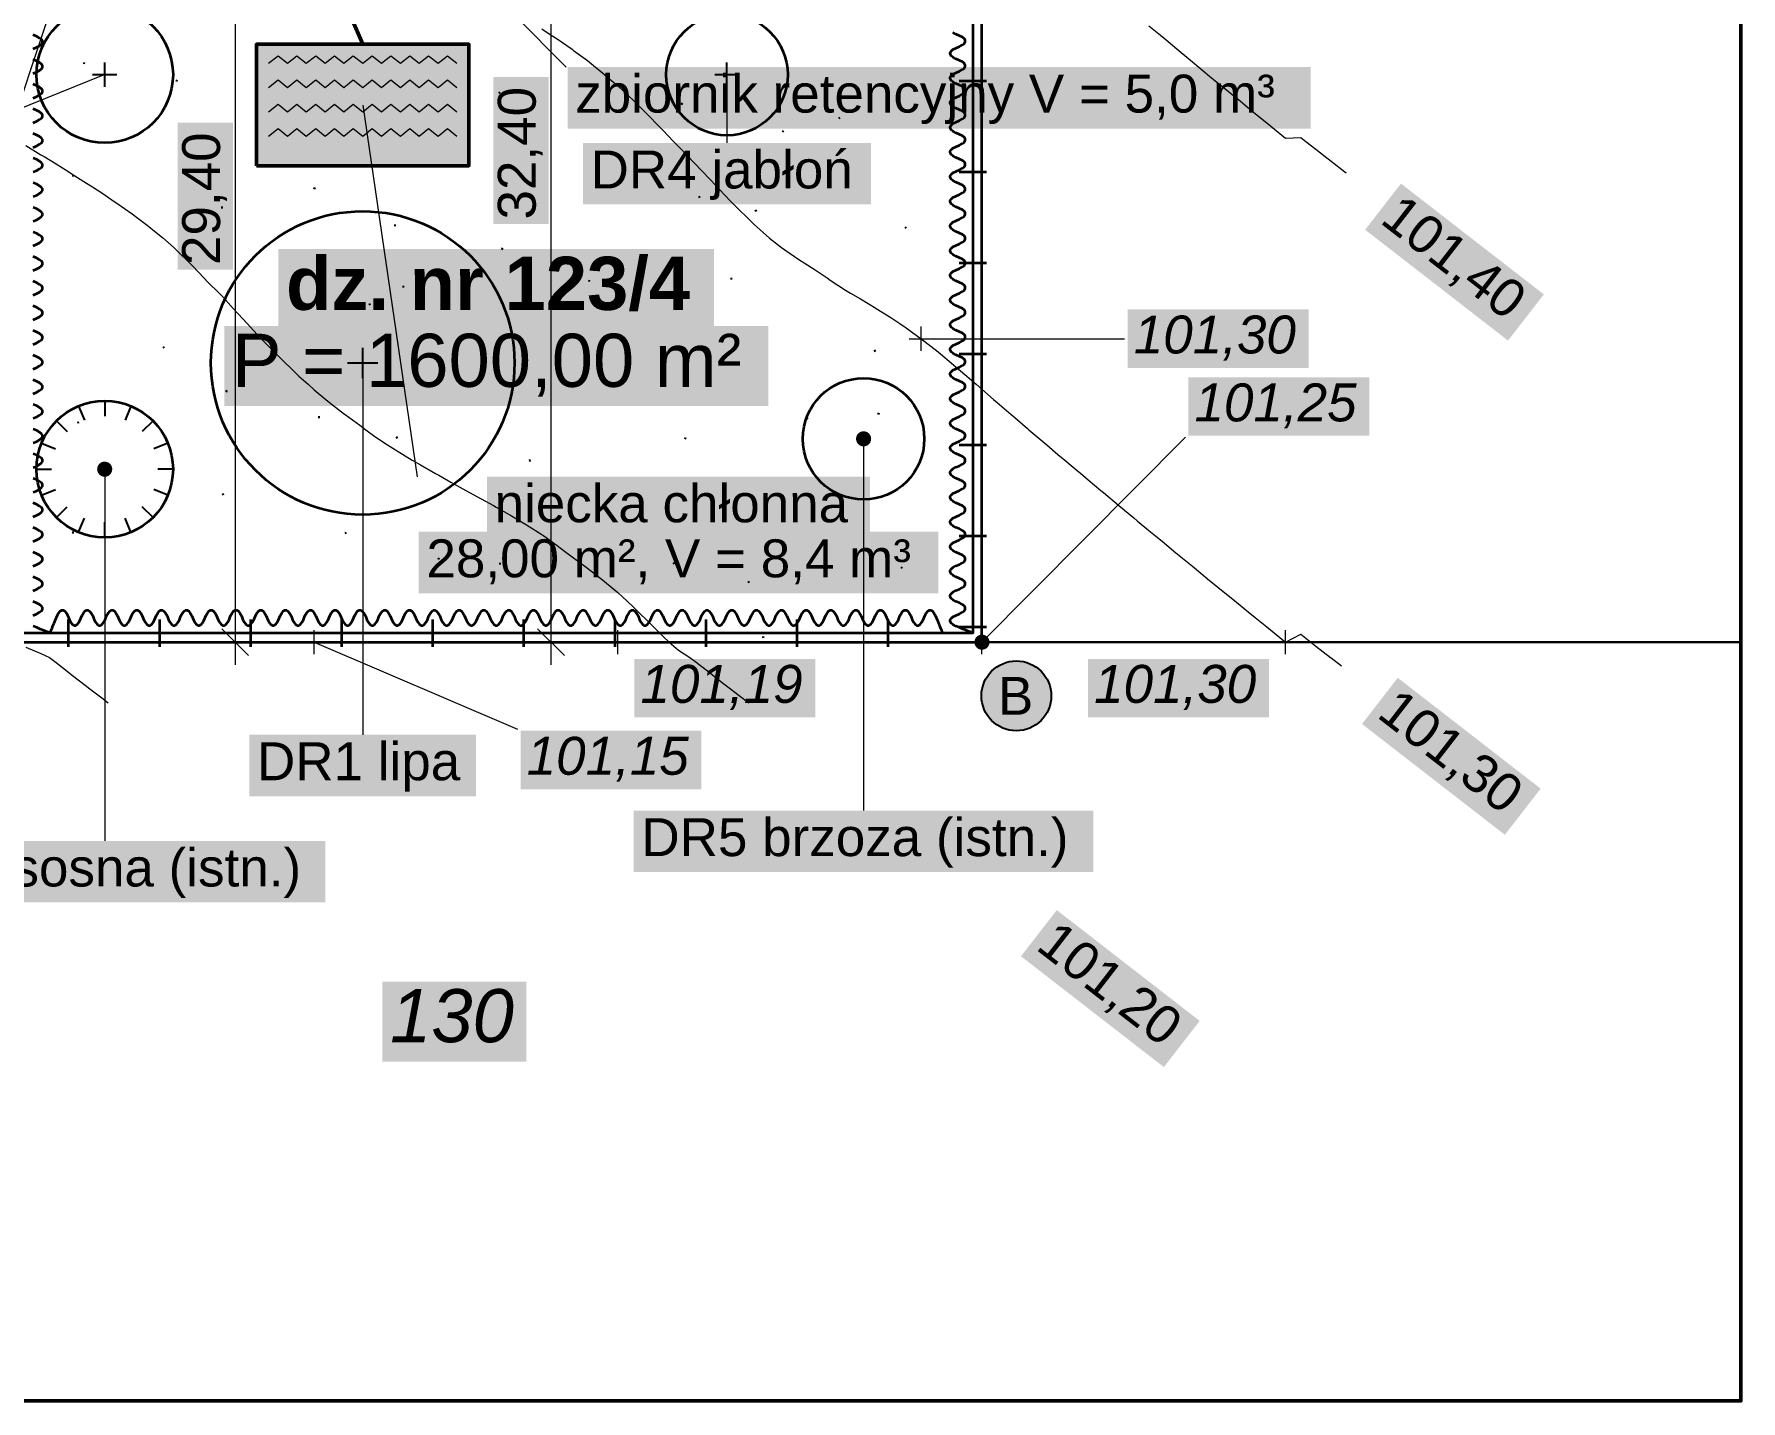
# Model space of a CAD drawing. Header units: metres. Extents: x -32 to 145, y -25 to 102.
# Drawn here: x 0.8 to 57, y -25 to 20 of the extents above; entities that cross this region are included whole.
import ezdxf

# ---------------------------------------------------------------- set-up
doc = ezdxf.new("R2010")
doc.units = ezdxf.units.M
for name, color, linetype, lineweight in [('A-MASKA', 7, 'Continuous', 18), ('Z-DZIALKA', 1, 'Continuous', 35), ('Z-MAPA-RAMKA', 7, 'Continuous', 35), ('Z-OGRODZENIE', 7, 'Continuous', 35), ('Z-OPISY', 2, 'Continuous', 25), ('Z-SIECI-PROJ', 5, 'Continuous', 50), ('Z-TLO', 7, 'Continuous', 18), ('Z-WYMIARY', 1, 'Continuous', 18)]:
    doc.layers.add(name, color=color, linetype=linetype, lineweight=lineweight)
for name, color, linetype, lineweight, true_color in [('Z-MAPA', 8, 'Continuous', 18, 0x5a5a5a), ('Z-MAPA-OPISY', 8, 'Continuous', 25, 0x5a5a5a), ('Z-ODWODNIENIE', 150, 'Continuous', 25, 0x00808a), ('Z-RZEDNE', 32, 'Continuous', 18, 0x6b4423), ('Z-ZIELEN', 3, 'Continuous', 25, 0x1e7a1e)]:
    doc.layers.add(name, color=color, linetype=linetype, lineweight=lineweight, true_color=true_color)
doc.styles.add('PL_ARIAL', font='arial.ttf')
doc.styles.add('PL_ARIAL_B', font='arialbd.ttf')
doc.styles.add('PL_ARIAL_I', font='ariali.ttf')

msp = doc.modelspace()

# ---------------------------------------------------------------- hatches: boundary and pattern name
at = {"layer": 'A-MASKA', "true_color": 0xffffff}
for points in [[(17.725, 13.777), (17.725, 18.623), (15.9, 18.623), (15.9, 13.777)], [(18.35, 16.925), (42.832, 16.925), (42.832, 18.95), (18.35, 18.95)], [(7.325, 12.277), (7.325, 17.123), (5.5, 17.123), (5.5, 12.277)], [(18.856, 14.425), (28.344, 14.425), (28.344, 16.45), (18.856, 16.45)], [(44.623, 13.589), (49.33, 9.938), (50.51, 11.46), (45.803, 15.11)], [(8.823, 10.315), (23.177, 10.315), (23.177, 12.95), (8.823, 12.95)], [(36.8, 9.037), (42.757, 9.037), (42.757, 10.962), (36.8, 10.962)], [(7.042, 7.778), (24.958, 7.778), (24.958, 10.413), (7.042, 10.413)], [(38.8, 6.8), (44.757, 6.8), (44.757, 8.725), (38.8, 8.725)], [(15.692, 3.425), (28.313, 3.425), (28.313, 5.45), (15.692, 5.45)], [(13.447, 1.612), (30.558, 1.612), (30.558, 3.637), (13.447, 3.637)], [(20.55, -2.475), (26.507, -2.475), (26.507, -0.55), (20.55, -0.55)], [(35.493, -2.475), (41.45, -2.475), (41.45, -0.55), (35.493, -0.55)], [(44.518, -2.696), (49.225, -6.347), (50.404, -4.826), (45.697, -1.175)], [(7.866, -5.075), (15.334, -5.075), (15.334, -3.05), (7.866, -3.05)], [(16.8, -4.844), (22.757, -4.844), (22.757, -2.919), (16.8, -2.919)], [(20.53, -7.575), (35.67, -7.575), (35.67, -5.55), (20.53, -5.55)], [(-4.167, -8.575), (10.367, -8.575), (10.367, -6.55), (-4.167, -6.55)], [(33.285, -10.35), (37.992, -14.001), (39.172, -12.48), (34.465, -8.829)], [(12.25, -13.818), (16.994, -13.818), (16.994, -11.183), (12.25, -11.183)]]:
    msp.add_hatch(color=7, dxfattribs=at).paths.add_polyline_path(points)
at = {"layer": 'Z-DZIALKA', "true_color": 0x000000}
msp.add_hatch(color=7, dxfattribs=at).paths.add_polyline_path([(32.25, 0), (32.241, 0.065), (32.217, 0.125), (32.177, 0.177), (32.125, 0.217), (32.065, 0.241), (32, 0.25), (31.935, 0.241), (31.875, 0.217), (31.823, 0.177), (31.783, 0.125), (31.759, 0.065), (31.75, 0), (31.759, -0.065), (31.783, -0.125), (31.823, -0.177), (31.875, -0.217), (31.935, -0.241), (32, -0.25), (32.065, -0.241), (32.125, -0.217), (32.177, -0.177), (32.217, -0.125), (32.241, -0.065)])
at = {"layer": 'Z-DZIALKA', "true_color": 0xffffff}
msp.add_hatch(color=7, dxfattribs=at).paths.add_polyline_path([(34.282, -1.769), (34.243, -1.471), (34.128, -1.194), (33.945, -0.956), (33.707, -0.773), (33.43, -0.658), (33.132, -0.619), (32.834, -0.658), (32.557, -0.773), (32.319, -0.956), (32.136, -1.194), (32.021, -1.471), (31.982, -1.769), (32.021, -2.066), (32.136, -2.344), (32.319, -2.582), (32.557, -2.765), (32.834, -2.88), (33.132, -2.919), (33.43, -2.88), (33.707, -2.765), (33.945, -2.582), (34.128, -2.344), (34.243, -2.066)])
at = {"layer": 'Z-TLO', "true_color": 0xffffff}
msp.add_hatch(color=7, dxfattribs=at).paths.add_polyline_path([(8.1, 15.7), (15.1, 15.7), (15.1, 19.7), (8.1, 19.7)])
at = {"layer": 'Z-ZIELEN', "true_color": 0x000000}
for points in [[(28.35, 6.7), (28.341, 6.765), (28.317, 6.825), (28.277, 6.877), (28.225, 6.917), (28.165, 6.941), (28.1, 6.95), (28.035, 6.941), (27.975, 6.917), (27.923, 6.877), (27.883, 6.825), (27.859, 6.765), (27.85, 6.7), (27.859, 6.635), (27.883, 6.575), (27.923, 6.523), (27.975, 6.483), (28.035, 6.459), (28.1, 6.45), (28.165, 6.459), (28.225, 6.483), (28.277, 6.523), (28.317, 6.575), (28.341, 6.635)], [(3.35, 5.7), (3.341, 5.765), (3.317, 5.825), (3.277, 5.877), (3.225, 5.917), (3.165, 5.941), (3.1, 5.95), (3.035, 5.941), (2.975, 5.917), (2.923, 5.877), (2.883, 5.825), (2.859, 5.765), (2.85, 5.7), (2.859, 5.635), (2.883, 5.575), (2.923, 5.523), (2.975, 5.483), (3.035, 5.459), (3.1, 5.45), (3.165, 5.459), (3.225, 5.483), (3.277, 5.523), (3.317, 5.575), (3.341, 5.635)]]:
    msp.add_hatch(color=7, dxfattribs=at).paths.add_polyline_path(points)

# ---------------------------------------------------------------- linework, layer by layer
at = {"layer": 'Z-DZIALKA', "linetype": 'Continuous', "lineweight": 35, "ltscale": 0.5, "true_color": 0x000000, "flags": 128}
msp.add_lwpolyline([(0, 0), (32, 0), (32, 50), (0, 50)], close=True, dxfattribs=at)
at = {"layer": 'Z-DZIALKA', "lineweight": 25, "ltscale": 0.5}
msp.add_circle((33.132, -1.769), 1.15, dxfattribs=at)
at = {"layer": 'Z-MAPA', "linetype": 'Continuous', "lineweight": 25, "ltscale": 0.5, "flags": 128}
for points in [[(57, 50), (32, 50), (32, 0)], [(57, 0), (-32, 0)], [(32, 0), (57, 0)]]:
    msp.add_lwpolyline(points, dxfattribs=at)
at = {"layer": 'Z-MAPA-RAMKA', "linetype": 'Continuous', "lineweight": 50, "ltscale": 0.5, "flags": 128}
msp.add_lwpolyline([(-32, -25), (57, -25), (57, 86), (-32, 86)], close=True, dxfattribs=at)
at = {"layer": 'Z-ODWODNIENIE', "linetype": 'Continuous', "lineweight": 50, "ltscale": 0.5, "flags": 128}
msp.add_lwpolyline([(8.1, 15.7), (15.1, 15.7), (15.1, 19.7), (8.1, 19.7)], close=True, dxfattribs=at)
at = {"layer": 'Z-ODWODNIENIE', "lineweight": 18, "ltscale": 0.5}
for points in [[(8.5, 19.075), (8.81, 19.325), (9.12, 19.075), (9.43, 19.325), (9.74, 19.075), (10.05, 19.325), (10.36, 19.075), (10.67, 19.325), (10.98, 19.075), (11.29, 19.325), (11.6, 19.075), (11.91, 19.325), (12.22, 19.075), (12.53, 19.325), (12.84, 19.075), (13.15, 19.325), (13.46, 19.075), (13.77, 19.325), (14.08, 19.075), (14.39, 19.325), (14.7, 19.075)], [(8.5, 18.275), (8.81, 18.525), (9.12, 18.275), (9.43, 18.525), (9.74, 18.275), (10.05, 18.525), (10.36, 18.275), (10.67, 18.525), (10.98, 18.275), (11.29, 18.525), (11.6, 18.275), (11.91, 18.525), (12.22, 18.275), (12.53, 18.525), (12.84, 18.275), (13.15, 18.525), (13.46, 18.275), (13.77, 18.525), (14.08, 18.275), (14.39, 18.525), (14.7, 18.275)], [(8.5, 17.475), (8.81, 17.725), (9.12, 17.475), (9.43, 17.725), (9.74, 17.475), (10.05, 17.725), (10.36, 17.475), (10.67, 17.725), (10.98, 17.475), (11.29, 17.725), (11.6, 17.475), (11.91, 17.725), (12.22, 17.475), (12.53, 17.725), (12.84, 17.475), (13.15, 17.725), (13.46, 17.475), (13.77, 17.725), (14.08, 17.475), (14.39, 17.725), (14.7, 17.475)], [(8.5, 16.675), (8.81, 16.925), (9.12, 16.675), (9.43, 16.925), (9.74, 16.675), (10.05, 16.925), (10.36, 16.675), (10.67, 16.925), (10.98, 16.675), (11.29, 16.925), (11.6, 16.675), (11.91, 16.925), (12.22, 16.675), (12.53, 16.925), (12.84, 16.675), (13.15, 16.925), (13.46, 16.675), (13.77, 16.925), (14.08, 16.675), (14.39, 16.925), (14.7, 16.675)]]:
    msp.add_lwpolyline(points, dxfattribs=at)
at = {"layer": 'Z-OGRODZENIE', "lineweight": 35, "ltscale": 0.5}
for points in [[(31.7, 50), (31.7, 0.3), (0.3, 0.3), (0.3, 50)], [(31.25, 18.5), (32.15, 18.5)], [(31.25, 15.5), (32.15, 15.5)], [(31.25, 12.5), (32.15, 12.5)], [(31.25, 9.5), (32.15, 9.5)], [(31.25, 6.5), (32.15, 6.5)], [(31.25, 3.5), (32.15, 3.5)], [(1.9, 0.75), (1.9, -0.15)], [(4.9, 0.75), (4.9, -0.15)], [(7.9, 0.75), (7.9, -0.15)], [(10.9, 0.75), (10.9, -0.15)], [(13.9, 0.75), (13.9, -0.15)], [(16.9, 0.75), (16.9, -0.15)], [(19.9, 0.75), (19.9, -0.15)], [(22.9, 0.75), (22.9, -0.15)], [(25.9, 0.75), (25.9, -0.15)], [(28.9, 0.75), (28.9, -0.15)], [(31.25, 0.5), (32.15, 0.5)]]:
    msp.add_lwpolyline(points, dxfattribs=at)
at = {"layer": 'Z-OPISY', "lineweight": 18, "ltscale": 0.5}
for points in [[(11.6, 25.7), (18.3, 18.95)], [(2.6, 24.7), (-1.482, 12.45)], [(3.1, 18.7), (-1.85, 16.706)], [(23.6, 18.7), (23.6, 16.45)], [(11.6, 17.7), (13.397, 5.45)], [(11.6, 9.2), (11.6, -3.05)], [(28.1, 6.7), (28.1, -5.55)], [(3.1, 5.7), (3.1, -6.55)]]:
    msp.add_lwpolyline(points, dxfattribs=at)
at = {"layer": 'Z-RZEDNE', "linetype": 'Continuous', "lineweight": 18, "ltscale": 0.5, "true_color": 0xa07850, "flags": 128}
for points in [[(37.5, 20.314), (37.88, 20), (38, 19.902), (38.485, 19.5), (38.5, 19.487), (39, 19.069), (39.083, 19), (39.5, 18.654), (39.687, 18.5), (40, 18.242), (40.294, 18), (40.5, 17.832), (40.906, 17.5), (41, 17.423), (41.5, 17.016), (41.519, 17), (42, 16.61), (42.5, 16.628), (42.665, 16.5), (43, 16.24), (43.309, 16), (43.5, 15.852), (43.954, 15.5), (44, 15.464)], [(17.5, 20.206), (17.813, 20), (18, 19.879), (18.5, 19.535), (18.547, 19.5), (19, 19.164), (19.202, 19), (19.5, 18.76), (19.804, 18.5), (20, 18.333), (20.356, 18), (20.5, 17.866), (20.868, 17.5), (21, 17.369), (21.359, 17), (21.5, 16.855), (21.842, 16.5), (22, 16.336), (22.324, 16), (22.5, 15.816), (22.804, 15.5), (23, 15.292), (23.28, 15), (23.5, 14.764), (23.753, 14.5), (24, 14.248), (24.258, 14), (24.5, 13.764), (24.789, 13.5), (25, 13.311), (25.401, 13), (25.5, 12.924), (26, 12.586), (26.139, 12.5), (26.5, 12.271), (26.899, 12), (27, 11.929), (27.5, 11.602), (27.671, 11.5), (28, 11.309), (28.5, 11.011), (28.518, 11), (29, 10.697), (29.295, 10.5), (29.5, 10.361), (30, 10), (30.5, 9.609), (30.632, 9.5), (31, 9.195), (31.228, 9), (31.5, 8.769), (31.81, 8.5), (32, 8.334), (32.384, 8), (32.5, 7.899), (32.963, 7.5), (33, 7.468), (33.5, 7.039), (33.546, 7), (34, 6.613), (34.133, 6.5), (34.5, 6.189), (34.724, 6), (35, 5.767), (35.317, 5.5), (35.5, 5.346), (35.914, 5), (36, 4.928), (36.5, 4.511), (36.513, 4.5), (37, 4.095), (37.114, 4), (37.5, 3.68), (37.719, 3.5), (38, 3.268), (38.325, 3), (38.5, 2.856), (38.934, 2.5), (39, 2.445), (39.5, 2.036), (39.544, 2), (40, 1.627), (40.156, 1.5), (40.5, 1.219), (40.769, 1), (41, 0.812), (41.384, 0.5), (41.5, 0.406), (42, 0), (42.5, 0.261), (42.837, 0), (43, -0.127), (43.481, -0.5), (43.5, -0.515), (43.841, -0.779)], [(0.5, 16.366), (1, 16.063), (1.103, 16), (1.5, 15.757), (1.913, 15.5), (2, 15.446), (2.5, 15.128), (2.694, 15), (3, 14.802), (3.448, 14.5), (3.5, 14.465), (4, 14.111), (4.148, 14), (4.5, 13.738), (4.798, 13.5), (5, 13.337), (5.375, 13), (5.5, 12.886), (5.889, 12.5), (6, 12.388), (6.368, 12), (6.5, 11.866), (6.871, 11.5), (7, 11.365), (7.332, 11), (7.5, 10.814), (7.788, 10.5), (8, 10.272), (8.258, 10), (8.5, 9.75), (8.748, 9.5), (9, 9.249), (9.26, 9), (9.5, 8.769), (9.797, 8.5), (10, 8.316), (10.379, 8), (10.5, 7.899), (11, 7.512), (11.017, 7.5), (11.5, 7.146), (11.701, 7), (12, 6.779), (12.412, 6.5), (12.5, 6.443), (13, 6.137), (13.234, 6), (13.5, 5.843), (14, 5.557), (14.103, 5.5), (14.5, 5.277), (15, 5), (15.5, 4.724), (15.906, 4.5), (16, 4.448), (16.5, 4.163), (16.774, 4), (17, 3.865), (17.5, 3.545), (17.564, 3.5), (18, 3.189), (18.246, 3), (18.5, 2.811), (18.92, 2.5), (19, 2.442), (19.5, 2.053), (19.563, 2), (20, 1.632), (20.142, 1.5), (20.5, 1.171), (20.673, 1), (21, 0.681), (21.18, 0.5), (21.5, 0.189), (21.692, 0), (22, -0.259), (22.38, -0.5), (22.5, -0.593), (23, -0.981), (23.024, -1), (23.5, -1.369), (23.669, -1.5), (24, -1.757), (24.314, -2)], [(0.5, -0.169), (1, -0.369), (1.278, -0.5), (1.5, -0.672), (1.923, -1), (2, -1.06), (2.5, -1.448), (2.567, -1.5), (3, -1.836), (3.212, -2)]]:
    msp.add_lwpolyline(points, dxfattribs=at)
at = {"layer": 'Z-RZEDNE', "lineweight": 18, "ltscale": 0.5, "true_color": 0x6b4423}
for points in [[(30, 9.6), (30, 10.4)], [(29.6, 10), (30.4, 10)], [(30, 10), (36.7, 10)], [(32, 0), (38.7, 6.75)], [(9.6, 0), (10.4, 0)], [(10, -0.4), (10, 0.4)], [(10, 0), (16.7, -2.869)], [(19.6, 0), (20.4, 0)], [(20, -0.4), (20, 0.4)], [(31.6, 0), (32.4, 0)], [(32, -0.4), (32, 0.4)], [(41.6, 0), (42.4, 0)], [(42, -0.4), (42, 0.4)]]:
    msp.add_lwpolyline(points, dxfattribs=at)
at = {"layer": 'Z-SIECI-PROJ', "linetype": 'Continuous', "lineweight": 50, "ltscale": 0.5, "true_color": 0x00808a, "flags": 128}
msp.add_lwpolyline([(11.6, 25.7), (10.6, 22), (11.6, 19.7)], dxfattribs=at)
at = {"layer": 'Z-WYMIARY', "lineweight": 18, "ltscale": 0.5}
for points in [[(17.8, 33.15), (17.8, -0.75)], [(7.4, 30.15), (7.4, -0.75)], [(6.65, 0), (8.15, 0)], [(6.958, 0.442), (7.842, -0.442)], [(17.05, 0), (18.55, 0)], [(17.358, 0.442), (18.242, -0.442)]]:
    msp.add_lwpolyline(points, dxfattribs=at)
at = {"layer": 'Z-ZIELEN', "lineweight": 35, "ltscale": 0.5}
for points in [[(0.738, 19.552), (0.863, 19.602), (0.956, 19.653), (1.019, 19.704), (1.05, 19.755), (1.05, 19.805), (1.019, 19.856), (0.956, 19.907), (0.863, 19.958), (0.738, 20.008)], [(31.7, 0.3), (31.684, 0.306), (31.653, 0.319), (31.606, 0.338), (31.544, 0.363), (31.466, 0.395), (31.372, 0.433), (31.262, 0.478), (31.137, 0.529), (31.044, 0.579), (30.981, 0.63), (30.95, 0.681), (30.95, 0.732), (30.981, 0.783), (31.044, 0.833), (31.137, 0.884), (31.262, 0.935), (31.356, 0.986), (31.419, 1.037), (31.45, 1.087), (31.45, 1.138), (31.419, 1.189), (31.356, 1.24), (31.262, 1.291), (31.137, 1.341), (31.044, 1.392), (30.981, 1.443), (30.95, 1.494), (30.95, 1.544), (30.981, 1.595), (31.044, 1.646), (31.137, 1.697), (31.262, 1.748), (31.356, 1.798), (31.419, 1.849), (31.45, 1.9), (31.45, 1.951), (31.419, 2.002), (31.356, 2.052), (31.262, 2.103), (31.137, 2.154), (31.044, 2.205), (30.981, 2.256), (30.95, 2.306), (30.95, 2.357), (30.981, 2.408), (31.044, 2.459), (31.137, 2.51), (31.262, 2.56), (31.356, 2.611), (31.419, 2.662), (31.45, 2.713), (31.45, 2.764), (31.419, 2.814), (31.356, 2.865), (31.262, 2.916), (31.137, 2.967), (31.044, 3.018), (30.981, 3.068), (30.95, 3.119), (30.95, 3.17), (30.981, 3.221), (31.044, 3.272), (31.137, 3.322), (31.262, 3.373), (31.356, 3.424), (31.419, 3.475), (31.45, 3.526), (31.45, 3.576), (31.419, 3.627), (31.356, 3.678), (31.262, 3.729), (31.137, 3.779), (31.044, 3.83), (30.981, 3.881), (30.95, 3.932), (30.95, 3.983), (30.981, 4.033), (31.044, 4.084), (31.137, 4.135), (31.262, 4.186), (31.356, 4.237), (31.419, 4.287), (31.45, 4.338), (31.45, 4.389), (31.419, 4.44), (31.356, 4.491), (31.262, 4.541), (31.137, 4.592), (31.044, 4.643), (30.981, 4.694), (30.95, 4.745), (30.95, 4.795), (30.981, 4.846), (31.044, 4.897), (31.137, 4.948), (31.262, 4.999), (31.356, 5.049), (31.419, 5.1), (31.45, 5.151), (31.45, 5.202), (31.419, 5.253), (31.356, 5.303), (31.262, 5.354), (31.137, 5.405), (31.044, 5.456), (30.981, 5.507), (30.95, 5.557), (30.95, 5.608), (30.981, 5.659), (31.044, 5.71), (31.137, 5.761), (31.262, 5.811), (31.356, 5.862), (31.419, 5.913), (31.45, 5.964), (31.45, 6.014), (31.419, 6.065), (31.356, 6.116), (31.262, 6.167), (31.137, 6.218), (31.044, 6.268), (30.981, 6.319), (30.95, 6.37), (30.95, 6.421), (30.981, 6.472), (31.044, 6.522), (31.137, 6.573), (31.262, 6.624), (31.356, 6.675), (31.419, 6.726), (31.45, 6.776), (31.45, 6.827), (31.419, 6.878), (31.356, 6.929), (31.262, 6.98), (31.137, 7.03), (31.044, 7.081), (30.981, 7.132), (30.95, 7.183), (30.95, 7.234), (30.981, 7.284), (31.044, 7.335), (31.137, 7.386), (31.262, 7.437), (31.356, 7.488), (31.419, 7.538), (31.45, 7.589), (31.45, 7.64), (31.419, 7.691), (31.356, 7.742), (31.262, 7.792), (31.137, 7.843), (31.044, 7.894), (30.981, 7.945), (30.95, 7.996), (30.95, 8.046), (30.981, 8.097), (31.044, 8.148), (31.137, 8.199), (31.262, 8.249), (31.356, 8.3), (31.419, 8.351), (31.45, 8.402), (31.45, 8.453), (31.419, 8.503), (31.356, 8.554), (31.262, 8.605), (31.137, 8.656), (31.044, 8.707), (30.981, 8.757), (30.95, 8.808), (30.95, 8.859), (30.981, 8.91), (31.044, 8.961), (31.137, 9.011), (31.262, 9.062), (31.356, 9.113), (31.419, 9.164), (31.45, 9.215), (31.45, 9.265), (31.419, 9.316), (31.356, 9.367), (31.262, 9.418), (31.137, 9.469), (31.044, 9.519), (30.981, 9.57), (30.95, 9.621), (30.95, 9.672), (30.981, 9.723), (31.044, 9.773), (31.137, 9.824), (31.262, 9.875), (31.356, 9.926), (31.419, 9.977), (31.45, 10.027), (31.45, 10.078), (31.419, 10.129), (31.356, 10.18), (31.262, 10.231), (31.137, 10.281), (31.044, 10.332), (30.981, 10.383), (30.95, 10.434), (30.95, 10.484), (30.981, 10.535), (31.044, 10.586), (31.137, 10.637), (31.262, 10.688), (31.356, 10.738), (31.419, 10.789), (31.45, 10.84), (31.45, 10.891), (31.419, 10.942), (31.356, 10.992), (31.262, 11.043), (31.137, 11.094), (31.044, 11.145), (30.981, 11.196), (30.95, 11.246), (30.95, 11.297), (30.981, 11.348), (31.044, 11.399), (31.137, 11.45), (31.262, 11.5), (31.356, 11.551), (31.419, 11.602), (31.45, 11.653), (31.45, 11.704), (31.419, 11.754), (31.356, 11.805), (31.262, 11.856), (31.137, 11.907), (31.044, 11.958), (30.981, 12.008), (30.95, 12.059), (30.95, 12.11), (30.981, 12.161), (31.044, 12.212), (31.137, 12.262), (31.262, 12.313), (31.356, 12.364), (31.419, 12.415), (31.45, 12.466), (31.45, 12.516), (31.419, 12.567), (31.356, 12.618), (31.262, 12.669), (31.137, 12.719), (31.044, 12.77), (30.981, 12.821), (30.95, 12.872), (30.95, 12.923), (30.981, 12.973), (31.044, 13.024), (31.137, 13.075), (31.262, 13.126), (31.356, 13.177), (31.419, 13.227), (31.45, 13.278), (31.45, 13.329), (31.419, 13.38), (31.356, 13.431), (31.262, 13.481), (31.137, 13.532), (31.044, 13.583), (30.981, 13.634), (30.95, 13.685), (30.95, 13.735), (30.981, 13.786), (31.044, 13.837), (31.137, 13.888), (31.262, 13.939), (31.356, 13.989), (31.419, 14.04), (31.45, 14.091), (31.45, 14.142), (31.419, 14.193), (31.356, 14.243), (31.262, 14.294), (31.137, 14.345), (31.044, 14.396), (30.981, 14.447), (30.95, 14.497), (30.95, 14.548), (30.981, 14.599), (31.044, 14.65), (31.137, 14.701), (31.262, 14.751), (31.356, 14.802), (31.419, 14.853), (31.45, 14.904), (31.45, 14.954), (31.419, 15.005), (31.356, 15.056), (31.262, 15.107), (31.137, 15.158), (31.044, 15.208), (30.981, 15.259), (30.95, 15.31), (30.95, 15.361), (30.981, 15.412), (31.044, 15.462), (31.137, 15.513), (31.262, 15.564), (31.356, 15.615), (31.419, 15.666), (31.45, 15.716), (31.45, 15.767), (31.419, 15.818), (31.356, 15.869), (31.262, 15.92), (31.137, 15.97), (31.044, 16.021), (30.981, 16.072), (30.95, 16.123), (30.95, 16.174), (30.981, 16.224), (31.044, 16.275), (31.137, 16.326), (31.262, 16.377), (31.356, 16.428), (31.419, 16.478), (31.45, 16.529), (31.45, 16.58), (31.419, 16.631), (31.356, 16.682), (31.262, 16.732), (31.137, 16.783), (31.044, 16.834), (30.981, 16.885), (30.95, 16.936), (30.95, 16.986), (30.981, 17.037), (31.044, 17.088), (31.137, 17.139), (31.262, 17.189), (31.356, 17.24), (31.419, 17.291), (31.45, 17.342), (31.45, 17.393), (31.419, 17.443), (31.356, 17.494), (31.262, 17.545), (31.137, 17.596), (31.044, 17.647), (30.981, 17.697), (30.95, 17.748), (30.95, 17.799), (30.981, 17.85), (31.044, 17.901), (31.137, 17.951), (31.262, 18.002), (31.356, 18.053), (31.419, 18.104), (31.45, 18.155), (31.45, 18.205), (31.419, 18.256), (31.356, 18.307), (31.262, 18.358), (31.137, 18.409), (31.044, 18.459), (30.981, 18.51), (30.95, 18.561), (30.95, 18.612), (30.981, 18.663), (31.044, 18.713), (31.137, 18.764), (31.262, 18.815), (31.356, 18.866), (31.419, 18.917), (31.45, 18.967), (31.45, 19.018), (31.419, 19.069), (31.356, 19.12), (31.262, 19.171), (31.137, 19.221), (31.044, 19.272), (30.981, 19.323), (30.95, 19.374), (30.95, 19.424), (30.981, 19.475), (31.044, 19.526), (31.137, 19.577), (31.262, 19.628), (31.356, 19.678), (31.419, 19.729), (31.45, 19.78), (31.45, 19.831), (31.419, 19.882), (31.356, 19.932), (31.262, 19.983), (31.137, 20.034), (31.044, 20.085)], [(0.738, 18.74), (0.863, 18.791), (0.956, 18.842), (1.019, 18.892), (1.05, 18.943), (1.05, 18.994), (1.019, 19.044), (0.956, 19.095), (0.863, 19.146), (0.738, 19.197)], [(0.738, 17.928), (0.863, 17.979), (0.956, 18.03), (1.019, 18.081), (1.05, 18.131), (1.05, 18.182), (1.019, 18.233), (0.956, 18.283), (0.863, 18.334), (0.738, 18.385)], [(0.738, 17.117), (0.863, 17.167), (0.956, 17.218), (1.019, 17.269), (1.05, 17.32), (1.05, 17.37), (1.019, 17.421), (0.956, 17.472), (0.863, 17.523), (0.738, 17.573)], [(0.738, 16.305), (0.863, 16.356), (0.956, 16.407), (1.019, 16.457), (1.05, 16.508), (1.05, 16.559), (1.019, 16.609), (0.956, 16.66), (0.863, 16.711), (0.738, 16.762)], [(0.738, 15.493), (0.863, 15.544), (0.956, 15.595), (1.019, 15.646), (1.05, 15.696), (1.05, 15.747), (1.019, 15.798), (0.956, 15.848), (0.863, 15.899), (0.738, 15.95)], [(0.738, 14.682), (0.863, 14.732), (0.956, 14.783), (1.019, 14.834), (1.05, 14.885), (1.05, 14.935), (1.019, 14.986), (0.956, 15.037), (0.863, 15.088), (0.738, 15.138)], [(0.738, 13.87), (0.863, 13.921), (0.956, 13.972), (1.019, 14.022), (1.05, 14.073), (1.05, 14.124), (1.019, 14.174), (0.956, 14.225), (0.863, 14.276), (0.738, 14.327)], [(0.738, 13.058), (0.863, 13.109), (0.956, 13.16), (1.019, 13.211), (1.05, 13.261), (1.05, 13.312), (1.019, 13.363), (0.956, 13.413), (0.863, 13.464), (0.738, 13.515)], [(0.738, 12.247), (0.863, 12.297), (0.956, 12.348), (1.019, 12.399), (1.05, 12.45), (1.05, 12.5), (1.019, 12.551), (0.956, 12.602), (0.863, 12.653), (0.738, 12.703)], [(0.738, 11.435), (0.863, 11.486), (0.956, 11.537), (1.019, 11.587), (1.05, 11.638), (1.05, 11.689), (1.019, 11.739), (0.956, 11.79), (0.863, 11.841), (0.738, 11.892)], [(0.738, 10.623), (0.863, 10.674), (0.956, 10.725), (1.019, 10.776), (1.05, 10.826), (1.05, 10.877), (1.019, 10.928), (0.956, 10.978), (0.863, 11.029), (0.738, 11.08)], [(0.738, 9.812), (0.863, 9.862), (0.956, 9.913), (1.019, 9.964), (1.05, 10.015), (1.05, 10.065), (1.019, 10.116), (0.956, 10.167), (0.863, 10.218), (0.738, 10.268)], [(0.738, 9), (0.863, 9.051), (0.956, 9.102), (1.019, 9.152), (1.05, 9.203), (1.05, 9.254), (1.019, 9.304), (0.956, 9.355), (0.863, 9.406), (0.738, 9.457)], [(0.738, 8.188), (0.863, 8.239), (0.956, 8.29), (1.019, 8.341), (1.05, 8.391), (1.05, 8.442), (1.019, 8.493), (0.956, 8.543), (0.863, 8.594), (0.738, 8.645)], [(0.738, 7.377), (0.863, 7.427), (0.956, 7.478), (1.019, 7.529), (1.05, 7.58), (1.05, 7.63), (1.019, 7.681), (0.956, 7.732), (0.863, 7.783), (0.738, 7.833)], [(0.738, 6.565), (0.863, 6.616), (0.956, 6.667), (1.019, 6.717), (1.05, 6.768), (1.05, 6.819), (1.019, 6.869), (0.956, 6.92), (0.863, 6.971), (0.738, 7.022)], [(0.738, 5.753), (0.863, 5.804), (0.956, 5.855), (1.019, 5.906), (1.05, 5.956), (1.05, 6.007), (1.019, 6.058), (0.956, 6.108), (0.863, 6.159), (0.738, 6.21)], [(0.738, 4.942), (0.863, 4.992), (0.956, 5.043), (1.019, 5.094), (1.05, 5.145), (1.05, 5.195), (1.019, 5.246), (0.956, 5.297), (0.863, 5.348), (0.738, 5.398)], [(0.738, 4.13), (0.863, 4.181), (0.956, 4.232), (1.019, 4.282), (1.05, 4.333), (1.05, 4.384), (1.019, 4.434), (0.956, 4.485), (0.863, 4.536), (0.738, 4.587)], [(0.738, 3.318), (0.863, 3.369), (0.956, 3.42), (1.019, 3.471), (1.05, 3.521), (1.05, 3.572), (1.019, 3.623), (0.956, 3.673), (0.863, 3.724), (0.738, 3.775)], [(0.738, 2.507), (0.863, 2.557), (0.956, 2.608), (1.019, 2.659), (1.05, 2.71), (1.05, 2.76), (1.019, 2.811), (0.956, 2.862), (0.863, 2.913), (0.738, 2.963)], [(0.738, 1.695), (0.863, 1.746), (0.956, 1.797), (1.019, 1.847), (1.05, 1.898), (1.05, 1.949), (1.019, 1.999), (0.956, 2.05), (0.863, 2.101), (0.738, 2.152)], [(0.738, 0.883), (0.863, 0.934), (0.956, 0.985), (1.019, 1.036), (1.05, 1.086), (1.05, 1.137), (1.019, 1.188), (0.956, 1.238), (0.863, 1.289), (0.738, 1.34)], [(1.3, 0.3), (1.306, 0.316), (1.319, 0.347), (1.338, 0.394), (1.364, 0.456), (1.396, 0.534), (1.434, 0.628), (1.479, 0.738), (1.53, 0.863), (1.581, 0.956), (1.632, 1.019), (1.683, 1.05), (1.734, 1.05), (1.785, 1.019), (1.836, 0.956), (1.887, 0.863), (1.938, 0.738), (1.989, 0.644), (2.04, 0.581), (2.091, 0.55), (2.142, 0.55), (2.193, 0.581), (2.244, 0.644), (2.295, 0.738), (2.346, 0.863), (2.397, 0.956), (2.448, 1.019), (2.499, 1.05), (2.551, 1.05), (2.602, 1.019), (2.653, 0.956), (2.704, 0.863), (2.755, 0.738), (2.806, 0.644), (2.857, 0.581), (2.908, 0.55), (2.959, 0.55), (3.01, 0.581), (3.061, 0.644), (3.112, 0.738), (3.163, 0.863), (3.214, 0.956), (3.265, 1.019), (3.316, 1.05), (3.367, 1.05), (3.418, 1.019), (3.469, 0.956), (3.52, 0.863), (3.571, 0.738), (3.622, 0.644), (3.673, 0.581), (3.724, 0.55), (3.776, 0.55), (3.827, 0.581), (3.878, 0.644), (3.929, 0.738), (3.98, 0.863), (4.031, 0.956), (4.082, 1.019), (4.133, 1.05), (4.184, 1.05), (4.235, 1.019), (4.286, 0.956), (4.337, 0.863), (4.388, 0.738), (4.439, 0.644), (4.49, 0.581), (4.541, 0.55), (4.592, 0.55), (4.643, 0.581), (4.694, 0.644), (4.745, 0.738), (4.796, 0.863), (4.847, 0.956), (4.898, 1.019), (4.949, 1.05), (5.001, 1.05), (5.052, 1.019), (5.103, 0.956), (5.154, 0.863), (5.205, 0.738), (5.256, 0.644), (5.307, 0.581), (5.358, 0.55), (5.409, 0.55), (5.46, 0.581), (5.511, 0.644), (5.562, 0.738), (5.613, 0.863), (5.664, 0.956), (5.715, 1.019), (5.766, 1.05), (5.817, 1.05), (5.868, 1.019), (5.919, 0.956), (5.97, 0.863), (6.021, 0.738), (6.072, 0.644), (6.123, 0.581), (6.174, 0.55), (6.226, 0.55), (6.277, 0.581), (6.328, 0.644), (6.379, 0.738), (6.43, 0.863), (6.481, 0.956), (6.532, 1.019), (6.583, 1.05), (6.634, 1.05), (6.685, 1.019), (6.736, 0.956), (6.787, 0.863), (6.838, 0.738), (6.889, 0.644), (6.94, 0.581), (6.991, 0.55), (7.042, 0.55), (7.093, 0.581), (7.144, 0.644), (7.195, 0.738), (7.246, 0.863), (7.297, 0.956), (7.348, 1.019), (7.399, 1.05), (7.451, 1.05), (7.502, 1.019), (7.553, 0.956), (7.604, 0.863), (7.655, 0.738), (7.706, 0.644), (7.757, 0.581), (7.808, 0.55), (7.859, 0.55), (7.91, 0.581), (7.961, 0.644), (8.012, 0.738), (8.063, 0.863), (8.114, 0.956), (8.165, 1.019), (8.216, 1.05), (8.267, 1.05), (8.318, 1.019), (8.369, 0.956), (8.42, 0.863), (8.471, 0.738), (8.522, 0.644), (8.573, 0.581), (8.624, 0.55), (8.676, 0.55), (8.727, 0.581), (8.778, 0.644), (8.829, 0.738), (8.88, 0.863), (8.931, 0.956), (8.982, 1.019), (9.033, 1.05), (9.084, 1.05), (9.135, 1.019), (9.186, 0.956), (9.237, 0.863), (9.288, 0.738), (9.339, 0.644), (9.39, 0.581), (9.441, 0.55), (9.492, 0.55), (9.543, 0.581), (9.594, 0.644), (9.645, 0.738), (9.696, 0.863), (9.747, 0.956), (9.798, 1.019), (9.849, 1.05), (9.901, 1.05), (9.952, 1.019), (10.003, 0.956), (10.054, 0.863), (10.105, 0.738), (10.156, 0.644), (10.207, 0.581), (10.258, 0.55), (10.309, 0.55), (10.36, 0.581), (10.411, 0.644), (10.462, 0.738), (10.513, 0.863), (10.564, 0.956), (10.615, 1.019), (10.666, 1.05), (10.717, 1.05), (10.768, 1.019), (10.819, 0.956), (10.87, 0.863), (10.921, 0.738), (10.972, 0.644), (11.023, 0.581), (11.074, 0.55), (11.126, 0.55), (11.177, 0.581), (11.228, 0.644), (11.279, 0.738), (11.33, 0.863), (11.381, 0.956), (11.432, 1.019), (11.483, 1.05), (11.534, 1.05), (11.585, 1.019), (11.636, 0.956), (11.687, 0.863), (11.738, 0.738), (11.789, 0.644), (11.84, 0.581), (11.891, 0.55), (11.942, 0.55), (11.993, 0.581), (12.044, 0.644), (12.095, 0.738), (12.146, 0.863), (12.197, 0.956), (12.248, 1.019), (12.299, 1.05), (12.351, 1.05), (12.402, 1.019), (12.453, 0.956), (12.504, 0.863), (12.555, 0.738), (12.606, 0.644), (12.657, 0.581), (12.708, 0.55), (12.759, 0.55), (12.81, 0.581), (12.861, 0.644), (12.912, 0.738), (12.963, 0.863), (13.014, 0.956), (13.065, 1.019), (13.116, 1.05), (13.167, 1.05), (13.218, 1.019), (13.269, 0.956), (13.32, 0.863), (13.371, 0.738), (13.422, 0.644), (13.473, 0.581), (13.524, 0.55), (13.576, 0.55), (13.627, 0.581), (13.678, 0.644), (13.729, 0.738), (13.78, 0.863), (13.831, 0.956), (13.882, 1.019), (13.933, 1.05), (13.984, 1.05), (14.035, 1.019), (14.086, 0.956), (14.137, 0.863), (14.188, 0.738), (14.239, 0.644), (14.29, 0.581), (14.341, 0.55), (14.392, 0.55), (14.443, 0.581), (14.494, 0.644), (14.545, 0.738), (14.596, 0.863), (14.647, 0.956), (14.698, 1.019), (14.749, 1.05), (14.801, 1.05), (14.852, 1.019), (14.903, 0.956), (14.954, 0.863), (15.005, 0.738), (15.056, 0.644), (15.107, 0.581), (15.158, 0.55), (15.209, 0.55), (15.26, 0.581), (15.311, 0.644), (15.362, 0.738), (15.413, 0.863), (15.464, 0.956), (15.515, 1.019), (15.566, 1.05), (15.617, 1.05), (15.668, 1.019), (15.719, 0.956), (15.77, 0.863), (15.821, 0.738), (15.872, 0.644), (15.923, 0.581), (15.974, 0.55), (16.026, 0.55), (16.077, 0.581), (16.128, 0.644), (16.179, 0.738), (16.23, 0.863), (16.281, 0.956), (16.332, 1.019), (16.383, 1.05), (16.434, 1.05), (16.485, 1.019), (16.536, 0.956), (16.587, 0.863), (16.638, 0.738), (16.689, 0.644), (16.74, 0.581), (16.791, 0.55), (16.842, 0.55), (16.893, 0.581), (16.944, 0.644), (16.995, 0.738), (17.046, 0.863), (17.097, 0.956), (17.148, 1.019), (17.199, 1.05), (17.251, 1.05), (17.302, 1.019), (17.353, 0.956), (17.404, 0.863), (17.455, 0.738), (17.506, 0.644), (17.557, 0.581), (17.608, 0.55), (17.659, 0.55), (17.71, 0.581), (17.761, 0.644), (17.812, 0.738), (17.863, 0.863), (17.914, 0.956), (17.965, 1.019), (18.016, 1.05), (18.067, 1.05), (18.118, 1.019), (18.169, 0.956), (18.22, 0.863), (18.271, 0.738), (18.322, 0.644), (18.373, 0.581), (18.424, 0.55), (18.476, 0.55), (18.527, 0.581), (18.578, 0.644), (18.629, 0.738), (18.68, 0.863), (18.731, 0.956), (18.782, 1.019), (18.833, 1.05), (18.884, 1.05), (18.935, 1.019), (18.986, 0.956), (19.037, 0.863), (19.088, 0.738), (19.139, 0.644), (19.19, 0.581), (19.241, 0.55), (19.292, 0.55), (19.343, 0.581), (19.394, 0.644), (19.445, 0.738), (19.496, 0.863), (19.547, 0.956), (19.598, 1.019), (19.649, 1.05), (19.701, 1.05), (19.752, 1.019), (19.803, 0.956), (19.854, 0.863), (19.905, 0.738), (19.956, 0.644), (20.007, 0.581), (20.058, 0.55), (20.109, 0.55), (20.16, 0.581), (20.211, 0.644), (20.262, 0.738), (20.313, 0.863), (20.364, 0.956), (20.415, 1.019), (20.466, 1.05), (20.517, 1.05), (20.568, 1.019), (20.619, 0.956), (20.67, 0.863), (20.721, 0.738), (20.772, 0.644), (20.823, 0.581), (20.874, 0.55), (20.926, 0.55), (20.977, 0.581), (21.028, 0.644), (21.079, 0.738), (21.13, 0.863), (21.181, 0.956), (21.232, 1.019), (21.283, 1.05), (21.334, 1.05), (21.385, 1.019), (21.436, 0.956), (21.487, 0.863), (21.538, 0.738), (21.589, 0.644), (21.64, 0.581), (21.691, 0.55), (21.742, 0.55), (21.793, 0.581), (21.844, 0.644), (21.895, 0.738), (21.946, 0.863), (21.997, 0.956), (22.048, 1.019), (22.099, 1.05), (22.151, 1.05), (22.202, 1.019), (22.253, 0.956), (22.304, 0.863), (22.355, 0.738), (22.406, 0.644), (22.457, 0.581), (22.508, 0.55), (22.559, 0.55), (22.61, 0.581), (22.661, 0.644), (22.712, 0.738), (22.763, 0.863), (22.814, 0.956), (22.865, 1.019), (22.916, 1.05), (22.967, 1.05), (23.018, 1.019), (23.069, 0.956), (23.12, 0.863), (23.171, 0.738), (23.222, 0.644), (23.273, 0.581), (23.324, 0.55), (23.376, 0.55), (23.427, 0.581), (23.478, 0.644), (23.529, 0.738), (23.58, 0.863), (23.631, 0.956), (23.682, 1.019), (23.733, 1.05), (23.784, 1.05), (23.835, 1.019), (23.886, 0.956), (23.937, 0.863), (23.988, 0.738), (24.039, 0.644), (24.09, 0.581), (24.141, 0.55), (24.192, 0.55), (24.243, 0.581), (24.294, 0.644), (24.345, 0.738), (24.396, 0.863), (24.447, 0.956), (24.498, 1.019), (24.549, 1.05), (24.601, 1.05), (24.652, 1.019), (24.703, 0.956), (24.754, 0.863), (24.805, 0.738), (24.856, 0.644), (24.907, 0.581), (24.958, 0.55), (25.009, 0.55), (25.06, 0.581), (25.111, 0.644), (25.162, 0.738), (25.213, 0.863), (25.264, 0.956), (25.315, 1.019), (25.366, 1.05), (25.417, 1.05), (25.468, 1.019), (25.519, 0.956), (25.57, 0.863), (25.621, 0.738), (25.672, 0.644), (25.723, 0.581), (25.774, 0.55), (25.826, 0.55), (25.877, 0.581), (25.928, 0.644), (25.979, 0.738), (26.03, 0.863), (26.081, 0.956), (26.132, 1.019), (26.183, 1.05), (26.234, 1.05), (26.285, 1.019), (26.336, 0.956), (26.387, 0.863), (26.438, 0.738), (26.489, 0.644), (26.54, 0.581), (26.591, 0.55), (26.642, 0.55), (26.693, 0.581), (26.744, 0.644), (26.795, 0.738), (26.846, 0.863), (26.897, 0.956), (26.948, 1.019), (26.999, 1.05), (27.051, 1.05), (27.102, 1.019), (27.153, 0.956), (27.204, 0.863), (27.255, 0.738), (27.306, 0.644), (27.357, 0.581), (27.408, 0.55), (27.459, 0.55), (27.51, 0.581), (27.561, 0.644), (27.612, 0.738), (27.663, 0.863), (27.714, 0.956), (27.765, 1.019), (27.816, 1.05), (27.867, 1.05), (27.918, 1.019), (27.969, 0.956), (28.02, 0.863), (28.071, 0.738), (28.122, 0.644), (28.173, 0.581), (28.224, 0.55), (28.276, 0.55), (28.327, 0.581), (28.378, 0.644), (28.429, 0.738), (28.48, 0.863), (28.531, 0.956), (28.582, 1.019), (28.633, 1.05), (28.684, 1.05), (28.735, 1.019), (28.786, 0.956), (28.837, 0.863), (28.888, 0.738), (28.939, 0.644), (28.99, 0.581), (29.041, 0.55), (29.092, 0.55), (29.143, 0.581), (29.194, 0.644), (29.245, 0.738), (29.296, 0.863), (29.347, 0.956), (29.398, 1.019), (29.449, 1.05), (29.501, 1.05), (29.552, 1.019), (29.603, 0.956), (29.654, 0.863), (29.705, 0.738), (29.756, 0.644), (29.807, 0.581), (29.858, 0.55), (29.909, 0.55), (29.96, 0.581), (30.011, 0.644), (30.062, 0.738), (30.113, 0.863), (30.164, 0.956), (30.215, 1.019), (30.266, 1.05), (30.317, 1.05), (30.368, 1.019), (30.419, 0.956), (30.47, 0.863), (30.521, 0.738), (30.566, 0.628), (30.604, 0.534), (30.636, 0.456), (30.662, 0.394), (30.681, 0.347), (30.694, 0.316), (30.7, 0.3)], [(1.3, 0.3), (1.284, 0.306), (1.253, 0.319), (1.206, 0.338), (1.144, 0.363), (1.066, 0.395), (0.972, 0.433), (0.863, 0.478), (0.738, 0.528)]]:
    msp.add_lwpolyline(points, dxfattribs=at)
at = {"layer": 'Z-ZIELEN', "lineweight": 25, "ltscale": 0.5}
for points in [[(2.425, 19.057), (2.432, 19.116)], [(2.7, 18.7), (3.5, 18.7)], [(3.1, 18.3), (3.1, 19.1)], [(23.2, 18.7), (24, 18.7)], [(23.6, 18.3), (23.6, 19.1)], [(5.497, 18.483), (5.441, 18.505)], [(16.132, 18.086), (16.088, 18.127)], [(22.146, 17.719), (22.094, 17.75)], [(27.325, 17.242), (27.289, 17.29)], [(25.467, 16.807), (25.424, 16.848)], [(2.066, 15.339), (2.064, 15.399)], [(10.041, 14.942), (9.983, 14.958)], [(22.7, 14.644), (22.681, 14.701)], [(6.968, 14.294), (6.969, 14.354)], [(24.52, 14.218), (24.579, 14.23)], [(12.631, 13.735), (12.691, 13.743)], [(29.471, 13.646), (29.515, 13.687)], [(16.183, 12.942), (16.216, 12.992)], [(19.093, 11.892), (19.034, 11.903)], [(23.77, 11.968), (23.71, 11.974)], [(12.97, 11.705), (12.91, 11.708)], [(11.797, 11.123), (11.853, 11.144)], [(5.024, 9.7), (5.075, 9.732)], [(7.618, 9.972), (7.672, 9.996)], [(11.6, 8.7), (11.6, 9.7)], [(28.451, 9.59), (28.498, 9.627)], [(11.1, 9.2), (12.1, 9.2)], [(21.435, 9.478), (21.48, 9.518)], [(3.1, 7.95), (3.1, 7.45)], [(7.096, 8.253), (7.134, 8.299)], [(2.239, 7.779), (2.43, 7.317)], [(3.961, 7.779), (3.77, 7.317)], [(10.165, 7.383), (10.162, 7.443)], [(26.272, 7.357), (26.225, 7.394)], [(28.619, 7.51), (28.563, 7.533)], [(1.509, 7.291), (1.863, 6.937)], [(2.236, 7.202), (2.231, 7.262)], [(4.691, 7.291), (4.337, 6.937)], [(12.74, 6.714), (12.716, 6.769)], [(1.021, 6.561), (1.483, 6.37)], [(5.179, 6.561), (4.717, 6.37)], [(22.22, 6.687), (22.239, 6.744)], [(0.85, 5.7), (1.35, 5.7)], [(5.35, 5.7), (4.85, 5.7)], [(17.115, 5.958), (17.108, 6.018)], [(1.021, 4.839), (1.483, 5.03)], [(5.179, 4.839), (4.717, 5.03)], [(6.964, 4.863), (7.019, 4.886)], [(1.509, 4.109), (1.863, 4.463)], [(2.239, 3.621), (2.43, 4.083)], [(3.1, 3.45), (3.1, 3.95)], [(3.961, 3.621), (3.77, 4.083)], [(4.691, 4.109), (4.337, 4.463)], [(2.058, 3.583), (2.057, 3.643)], [(11.018, 3.58), (11.069, 3.612)], [(14.132, 2.732), (14.078, 2.758)], [(16.124, 2.557), (16.127, 2.617)], [(21.824, 2.583), (21.875, 2.616)], [(29.334, 2.436), (29.375, 2.481)], [(24.334, 1.956), (24.303, 2.008)], [(24.763, 0.17), (24.823, 0.176)]]:
    msp.add_lwpolyline(points, dxfattribs=at)
at = {"layer": 'Z-ZIELEN', "lineweight": 35, "ltscale": 0.5}
for centre, radius in [((3.1, 18.7), 2.25), ((23.6, 18.7), 2), ((11.6, 9.2), 5), ((28.1, 6.7), 2), ((3.1, 5.7), 2.25)]:
    msp.add_circle(centre, radius, dxfattribs=at)

# ---------------------------------------------------------------- texts
at = {"layer": 'Z-DZIALKA', "style": 'PL_ARIAL'}
msp.add_text('B', height=1.25, dxfattribs=at).set_placement((32.526, -2.394))
at = {"layer": 'Z-MAPA-OPISY', "true_color": 0x5a5a5a, "style": 'PL_ARIAL_I'}
msp.add_text('130', height=1.75, dxfattribs=at).set_placement((12.5, -13.183))
at = {"layer": 'Z-OPISY'}
for s, height, style, p in [('zbiornik retencyjny V = 5,0 m³', 1.25, 'PL_ARIAL', (18.6, 17.45)), ('DR4 jabłoń', 1.25, 'PL_ARIAL', (19.106, 14.95)), ('dz. nr 123/4', 1.75, 'PL_ARIAL_B', (9.073, 10.95)), ('P = 1600,00 m²', 1.75, 'PL_ARIAL', (7.292, 8.413)), ('niecka chłonna', 1.25, 'PL_ARIAL', (15.942, 3.95)), ('28,00 m², V = 8,4 m³', 1.25, 'PL_ARIAL', (13.697, 2.137)), ('DR1 lipa', 1.25, 'PL_ARIAL', (8.116, -4.55)), ('DR5 brzoza (istn.)', 1.25, 'PL_ARIAL', (20.78, -7.05)), ('DR6 sosna (istn.)', 1.25, 'PL_ARIAL', (-3.917, -8.05))]:
    msp.add_text(s, height=height, dxfattribs=dict(at, style=style)).set_placement(p)
at = {"layer": 'Z-RZEDNE', "style": 'PL_ARIAL'}
for s, p in [('101,40', (45.072, 13.842)), ('101,30', (44.967, -2.443)), ('101,20', (33.734, -10.098))]:
    msp.add_text(s, height=1.25, rotation=-37.7976, dxfattribs=at).set_placement(p)
at = {"layer": 'Z-RZEDNE', "true_color": 0x6b4423, "style": 'PL_ARIAL_I'}
for s, p in [('101,30', (37, 9.512)), ('101,25', (39, 7.275)), ('101,19', (20.75, -2)), ('101,30', (35.693, -2)), ('101,15', (17, -4.369))]:
    msp.add_text(s, height=1.25, dxfattribs=at).set_placement(p)
at = {"layer": 'Z-WYMIARY', "style": 'PL_ARIAL'}
for s, p in [('32,40', (17.3, 13.927)), ('29,40', (6.9, 12.427))]:
    msp.add_text(s, height=1.25, rotation=90, dxfattribs=at).set_placement(p)

doc.saveas('drawing.dxf')
